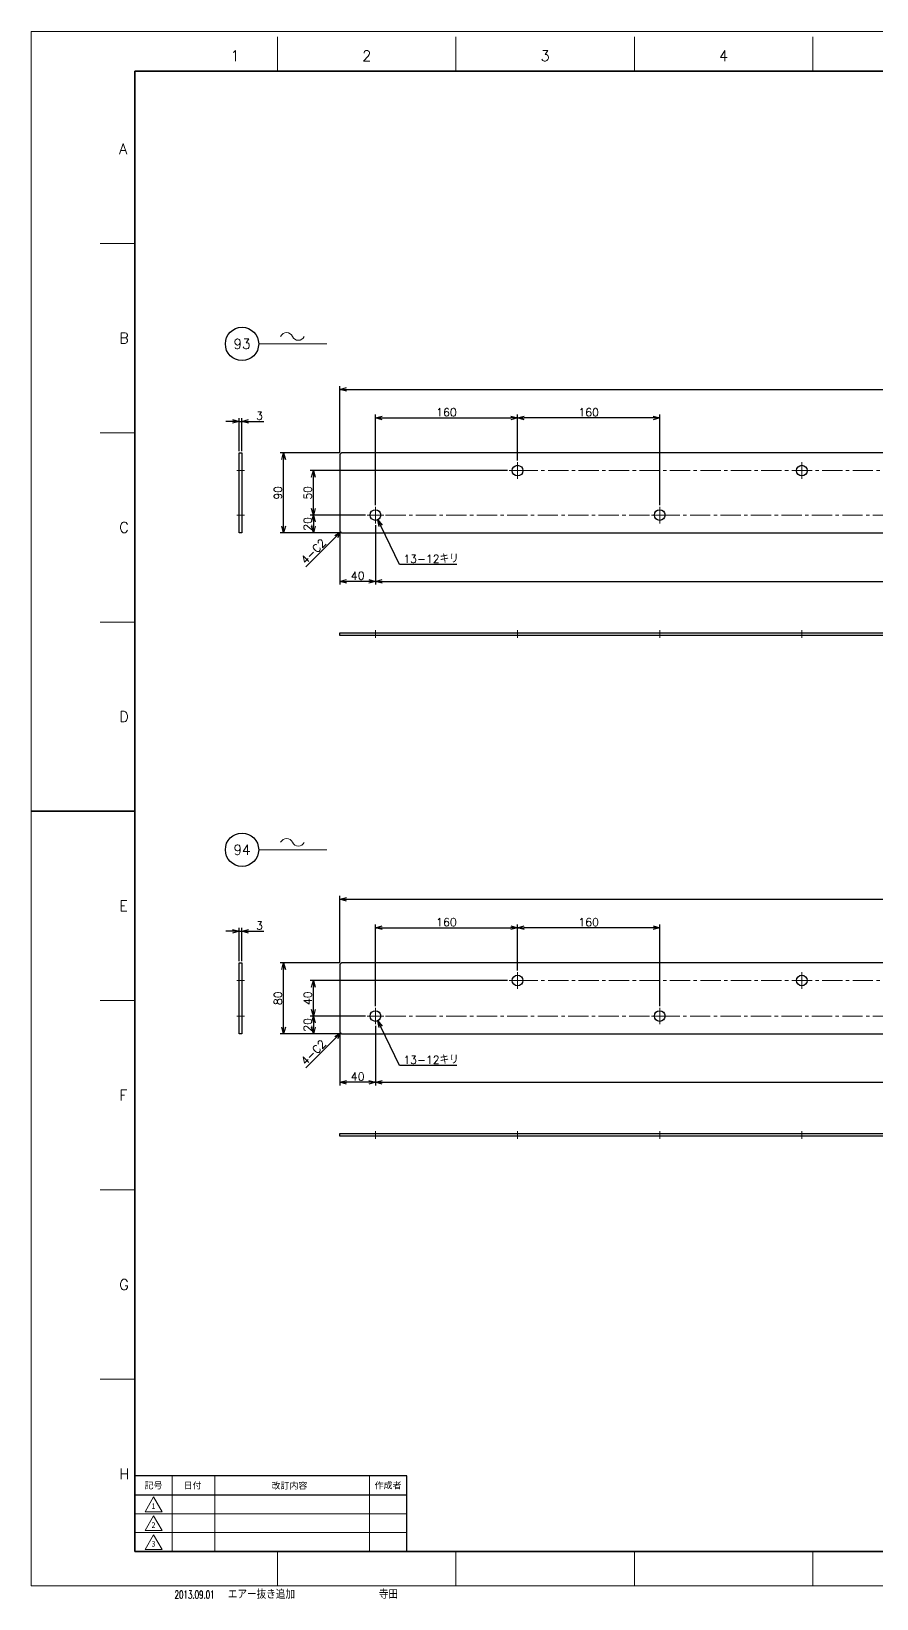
# Model space of a CAD drawing. Header units: millimetres. Extents: x 0 to 2485, y -14 to 1749.
# Drawn here: x 0 to 951, y -14 to 1749 of the extents above; entities that cross this region are included whole.
import ezdxf
from ezdxf import colors
from ezdxf.entities.mleader import LeaderData, LeaderLine
from ezdxf.enums import TextEntityAlignment as Align
from ezdxf.math import Vec2, Vec3

# ---------------------------------------------------------------- set-up
doc = ezdxf.new("R2010")
doc.units = ezdxf.units.MM
doc.header["$LTSCALE"] = 1.2
doc.header["$PDMODE"] = 99
doc.header["$PDSIZE"] = 1
doc.linetypes.add('CENTER2', pattern=[28.575, 19.05, -3.175, 3.175, -3.175])
for name, color, linetype, lineweight in [('05_CENTER', 4, 'CENTER2', 13), ('08_DIM', 3, 'Continuous', 13), ('90_FRAME', 5, 'Continuous', 35)]:
    doc.layers.add(name, color=color, linetype=linetype, lineweight=lineweight)
doc.layers.add('91_BLANK', color=5, linetype='Continuous', lineweight=0, plot=False)
doc.styles.add('KSS_TXT', font='txt.shx', dxfattribs={"bigfont": 'extfont2.shx'})
doc.styles.add('MS_G', font='MS Gothic.ttf')
doc.styles.get("Standard").update_dxf_attribs({"font": 'txt.shx', "bigfont": 'extfont2.shx'})
doc.styles.add('表題用', font='MS PGothic.ttf')
doc.dimstyles.new('KSS_DIM', dxfattribs={"dimscale": 3, "dimtxt": 3, "dimasz": 2.5, "dimexe": 1.25, "dimexo": 0.625, "dimtad": 1, "dimdsep": 46, "dimtxsty": 'KSS_TXT', "dimblk": 'OPEN30', "dimcen": 0, "dimazin": 2, "dimtfac": 0.75, "dimtmove": 0, "dimatfit": 3, "dimldrblk": 'OPEN30', "dimfxl": 1.25, "dimtolj": 1, "dimarcsym": 0})
doc.dimstyles.new('KSS_DIM$3', dxfattribs={"dimscale": 3, "dimtxt": 3, "dimasz": 2.5, "dimexe": 1.25, "dimexo": 0.625, "dimtad": 1, "dimtih": 1, "dimtoh": 1, "dimdsep": 46, "dimtxsty": 'KSS_TXT', "dimblk": 'OPEN30', "dimcen": 0, "dimazin": 2, "dimtfac": 0.75, "dimtofl": 0, "dimtmove": 0, "dimatfit": 3, "dimldrblk": 'OPEN30', "dimfxl": 1.25, "dimtolj": 1, "dimarcsym": 0})

# ---------------------------------------------------------------- blocks, each defined once
blk = doc.blocks.new('AM_BALLOON1')
at = {"transparency": 16777216}
blk.add_circle((0, 0), 5, dxfattribs=at)
blk.add_attdef('B_NUMBER', text='', height=3, dxfattribs=at).set_placement((0, 0), align=Align.MIDDLE_CENTER)
blk = doc.blocks.new('_OPEN')
at = {"color": 0, "linetype": 'ByBlock'}
for p, q in [((-1, 0.17), (0, 0)), ((0, 0), (-1, -0.17)), ((0, 0), (-1, 0))]:
    blk.add_line(p, q, dxfattribs=at)
blk = doc.blocks.new('p1ba05')
for centre, start, end in [((-2.95, 0.29), 24.2276, 155.5758), ((0, 1.62), 204.2276, 335.5758)]:
    blk.add_arc(centre, 1.62, start, end)
blk = doc.blocks.new('_Open30')
at = {"color": 0, "linetype": 'ByBlock', "lineweight": -2}
for p, q in [((-1, 0.27), (0, 0)), ((0, 0), (-1, -0.27)), ((0, 0), (-1, 0))]:
    blk.add_line(p, q, dxfattribs=at)
blk = doc.blocks.new('*D145')
at = {"layer": '08_DIM', "color": 0, "lineweight": -2, "transparency": 16777216}
for p, q in [((347.4, 1274.6), (280.2, 1274.6)), ((284, 1192.1), (284, 1267.1)), ((347.4, 1184.6), (280.2, 1184.6))]:
    blk.add_line(p, q, dxfattribs=at)
at = {"layer": 'Defpoints', "color": 0, "transparency": 16777216}
for p in [(284, 1274.6), (349.3, 1274.6), (349.3, 1184.6)]:
    blk.add_point(p, dxfattribs=at)
at = {"layer": '08_DIM', "color": 0, "lineweight": -2, "transparency": 16777216, "xscale": 7.5, "yscale": 7.5, "zscale": 7.5}
for p, rotation in [((284, 1274.6), 90), ((284, 1184.6), 270)]:
    blk.add_blockref('_Open30', p, dxfattribs=dict(at, rotation=rotation))
at = {"layer": '08_DIM', "color": 0, "transparency": 16777216, "insert": (277.6, 1229.6), "char_height": 9, "attachment_point": 5, "rotation": 90, "style": 'KSS_TXT'}
blk.add_mtext('\\A1;90', dxfattribs=at)
blk = doc.blocks.new('*D146')
at = {"layer": '08_DIM', "color": 0, "lineweight": -2, "transparency": 16777216}
for p, q in [((536.1, 1254.6), (313.7, 1254.6)), ((317.5, 1212.1), (317.5, 1247.1)), ((376.1, 1204.6), (313.7, 1204.6))]:
    blk.add_line(p, q, dxfattribs=at)
at = {"layer": 'Defpoints', "color": 0, "transparency": 16777216}
for p in [(317.5, 1254.6), (538, 1254.6), (378, 1204.6)]:
    blk.add_point(p, dxfattribs=at)
at = {"layer": '08_DIM', "color": 0, "lineweight": -2, "transparency": 16777216, "xscale": 7.5, "yscale": 7.5, "zscale": 7.5}
for p, rotation in [((317.5, 1254.6), 90), ((317.5, 1204.6), 270)]:
    blk.add_blockref('_Open30', p, dxfattribs=dict(at, rotation=rotation))
at = {"layer": '08_DIM', "color": 0, "transparency": 16777216, "insert": (311.1, 1229.6), "char_height": 9, "attachment_point": 5, "rotation": 90, "style": 'KSS_TXT'}
blk.add_mtext('\\A1;50', dxfattribs=at)
blk = doc.blocks.new('*D147')
at = {"layer": '08_DIM', "color": 0, "lineweight": -2, "transparency": 16777216}
for p, q in [((376.1, 1204.6), (313.7, 1204.6)), ((347.4, 1184.6), (313.7, 1184.6)), ((317.5, 1197.1), (317.5, 1192.1))]:
    blk.add_line(p, q, dxfattribs=at)
at = {"layer": 'Defpoints', "color": 0, "transparency": 16777216}
for p in [(378, 1204.6), (317.5, 1184.6), (349.3, 1184.6)]:
    blk.add_point(p, dxfattribs=at)
at = {"layer": '08_DIM', "color": 0, "lineweight": -2, "transparency": 16777216, "xscale": 7.5, "yscale": 7.5, "zscale": 7.5}
for p, rotation in [((317.5, 1204.6), 90), ((317.5, 1184.6), 270)]:
    blk.add_blockref('_Open30', p, dxfattribs=dict(at, rotation=rotation))
at = {"layer": '08_DIM', "color": 0, "transparency": 16777216, "insert": (311.1, 1194.6), "char_height": 9, "attachment_point": 5, "rotation": 90, "style": 'KSS_TXT'}
blk.add_mtext('\\A1;20', dxfattribs=at)
blk = doc.blocks.new('*D148')
at = {"layer": '08_DIM', "color": 0, "lineweight": -2, "transparency": 16777216}
for p, q in [((387.3, 1215.8), (387.3, 1317.6)), ((394.8, 1313.8), (539.8, 1313.8)), ((547.3, 1265.8), (547.3, 1317.6))]:
    blk.add_line(p, q, dxfattribs=at)
at = {"layer": 'Defpoints', "color": 0, "transparency": 16777216}
for p in [(547.3, 1313.8), (547.3, 1263.9), (387.3, 1213.9)]:
    blk.add_point(p, dxfattribs=at)
at = {"layer": '08_DIM', "color": 0, "lineweight": -2, "transparency": 16777216, "xscale": 7.5, "yscale": 7.5, "zscale": 7.5, "rotation": 180}
blk.add_blockref('_Open30', (387.3, 1313.8), dxfattribs=at)
at = {"layer": '08_DIM', "color": 0, "lineweight": -2, "transparency": 16777216, "xscale": 7.5, "yscale": 7.5, "zscale": 7.5}
blk.add_blockref('_Open30', (547.3, 1313.8), dxfattribs=at)
at = {"layer": '08_DIM', "color": 0, "transparency": 16777216, "insert": (467.3, 1320.2), "char_height": 9, "attachment_point": 5, "style": 'KSS_TXT'}
blk.add_mtext('\\A1;160', dxfattribs=at)
blk = doc.blocks.new('*D149')
at = {"layer": '08_DIM', "color": 0, "lineweight": -2, "transparency": 16777216}
for p, q in [((347.3, 1274.5), (347.3, 1349.7)), ((354.8, 1346), (2339.8, 1346)), ((2347.3, 1274.5), (2347.3, 1349.7))]:
    blk.add_line(p, q, dxfattribs=at)
at = {"layer": 'Defpoints', "color": 0, "transparency": 16777216}
for p in [(2347.3, 1346), (347.3, 1272.6), (2347.3, 1272.6)]:
    blk.add_point(p, dxfattribs=at)
at = {"layer": '08_DIM', "color": 0, "lineweight": -2, "transparency": 16777216, "xscale": 7.5, "yscale": 7.5, "zscale": 7.5, "rotation": 180}
blk.add_blockref('_Open30', (347.3, 1346), dxfattribs=at)
at = {"layer": '08_DIM', "color": 0, "lineweight": -2, "transparency": 16777216, "xscale": 7.5, "yscale": 7.5, "zscale": 7.5}
blk.add_blockref('_Open30', (2347.3, 1346), dxfattribs=at)
at = {"layer": '08_DIM', "color": 0, "transparency": 16777216, "insert": (1347.3, 1352.4), "char_height": 9, "attachment_point": 5, "style": 'KSS_TXT'}
blk.add_mtext('\\A1;2000', dxfattribs=at)
blk = doc.blocks.new('*D150')
at = {"layer": '08_DIM', "color": 0, "lineweight": -2, "transparency": 16777216}
for p, q in [((387.3, 1193.4), (387.3, 1126.3)), ((2307.3, 1195.7), (2307.3, 1126.3)), ((394.8, 1130), (2299.8, 1130))]:
    blk.add_line(p, q, dxfattribs=at)
at = {"layer": 'Defpoints', "color": 0, "transparency": 16777216}
for p in [(387.3, 1195.2), (2307.3, 1197.6), (2307.3, 1130)]:
    blk.add_point(p, dxfattribs=at)
at = {"layer": '08_DIM', "color": 0, "lineweight": -2, "transparency": 16777216, "xscale": 7.5, "yscale": 7.5, "zscale": 7.5, "rotation": 180}
blk.add_blockref('_Open30', (387.3, 1130), dxfattribs=at)
at = {"layer": '08_DIM', "color": 0, "lineweight": -2, "transparency": 16777216, "xscale": 7.5, "yscale": 7.5, "zscale": 7.5}
blk.add_blockref('_Open30', (2307.3, 1130), dxfattribs=at)
at = {"layer": '08_DIM', "color": 0, "transparency": 16777216, "insert": (1347.3, 1136.4), "char_height": 9, "attachment_point": 5, "style": 'KSS_TXT'}
blk.add_mtext('\\A1;12x160=1920', dxfattribs=at)
blk = doc.blocks.new('*D151')
at = {"layer": '08_DIM', "color": 0, "lineweight": -2, "transparency": 16777216}
for p, q in [((347.3, 1184.7), (347.3, 1126.3)), ((387.3, 1193.4), (387.3, 1126.3)), ((379.8, 1130), (354.8, 1130))]:
    blk.add_line(p, q, dxfattribs=at)
at = {"layer": 'Defpoints', "color": 0, "transparency": 16777216}
for p in [(347.3, 1186.6), (387.3, 1195.2), (347.3, 1130)]:
    blk.add_point(p, dxfattribs=at)
at = {"layer": '08_DIM', "color": 0, "lineweight": -2, "transparency": 16777216, "xscale": 7.5, "yscale": 7.5, "zscale": 7.5, "rotation": 180}
blk.add_blockref('_Open30', (347.3, 1130), dxfattribs=at)
at = {"layer": '08_DIM', "color": 0, "lineweight": -2, "transparency": 16777216, "xscale": 7.5, "yscale": 7.5, "zscale": 7.5}
blk.add_blockref('_Open30', (387.3, 1130), dxfattribs=at)
at = {"layer": '08_DIM', "color": 0, "transparency": 16777216, "insert": (367.3, 1136.4), "char_height": 9, "attachment_point": 5, "style": 'KSS_TXT'}
blk.add_mtext('\\A1;40', dxfattribs=at)
blk = doc.blocks.new('*D152')
at = {"layer": '08_DIM', "color": 0, "lineweight": -2, "transparency": 16777216}
for p, q in [((536.1, 681), (313.7, 681)), ((317.5, 648.5), (317.5, 673.5)), ((376.1, 641), (313.7, 641))]:
    blk.add_line(p, q, dxfattribs=at)
at = {"layer": 'Defpoints', "color": 0, "transparency": 16777216}
for p in [(317.5, 681), (538, 681), (378, 641)]:
    blk.add_point(p, dxfattribs=at)
at = {"layer": '08_DIM', "color": 0, "lineweight": -2, "transparency": 16777216, "xscale": 7.5, "yscale": 7.5, "zscale": 7.5}
for p, rotation in [((317.5, 681), 90), ((317.5, 641), 270)]:
    blk.add_blockref('_Open30', p, dxfattribs=dict(at, rotation=rotation))
at = {"layer": '08_DIM', "color": 0, "transparency": 16777216, "insert": (311.1, 661), "char_height": 9, "attachment_point": 5, "rotation": 90, "style": 'KSS_TXT'}
blk.add_mtext('\\A1;40', dxfattribs=at)
blk = doc.blocks.new('*D153')
at = {"layer": '08_DIM', "color": 0, "lineweight": -2, "transparency": 16777216}
for p, q in [((376.1, 641), (313.7, 641)), ((347.4, 621), (313.7, 621)), ((317.5, 633.5), (317.5, 628.5))]:
    blk.add_line(p, q, dxfattribs=at)
at = {"layer": 'Defpoints', "color": 0, "transparency": 16777216}
for p in [(378, 641), (317.5, 621), (349.3, 621)]:
    blk.add_point(p, dxfattribs=at)
at = {"layer": '08_DIM', "color": 0, "lineweight": -2, "transparency": 16777216, "xscale": 7.5, "yscale": 7.5, "zscale": 7.5}
for p, rotation in [((317.5, 641), 90), ((317.5, 621), 270)]:
    blk.add_blockref('_Open30', p, dxfattribs=dict(at, rotation=rotation))
at = {"layer": '08_DIM', "color": 0, "transparency": 16777216, "insert": (311.1, 631), "char_height": 9, "attachment_point": 5, "rotation": 90, "style": 'KSS_TXT'}
blk.add_mtext('\\A1;20', dxfattribs=at)
blk = doc.blocks.new('*D154')
at = {"layer": '08_DIM', "color": 0, "lineweight": -2, "transparency": 16777216}
for p, q in [((547.3, 1265.8), (547.3, 1317.6)), ((699.8, 1313.8), (554.8, 1313.8)), ((707.3, 1215.8), (707.3, 1317.6))]:
    blk.add_line(p, q, dxfattribs=at)
at = {"layer": 'Defpoints', "color": 0, "transparency": 16777216}
for p in [(547.3, 1313.8), (547.3, 1263.9), (707.3, 1213.9)]:
    blk.add_point(p, dxfattribs=at)
at = {"layer": '08_DIM', "color": 0, "lineweight": -2, "transparency": 16777216, "xscale": 7.5, "yscale": 7.5, "zscale": 7.5, "rotation": 180}
blk.add_blockref('_Open30', (547.3, 1313.8), dxfattribs=at)
at = {"layer": '08_DIM', "color": 0, "lineweight": -2, "transparency": 16777216, "xscale": 7.5, "yscale": 7.5, "zscale": 7.5}
blk.add_blockref('_Open30', (707.3, 1313.8), dxfattribs=at)
at = {"layer": '08_DIM', "color": 0, "transparency": 16777216, "insert": (627.3, 1320.2), "char_height": 9, "attachment_point": 5, "style": 'KSS_TXT'}
blk.add_mtext('\\A1;160', dxfattribs=at)
blk = doc.blocks.new('*D155')
at = {"layer": '08_DIM', "color": 0, "lineweight": -2, "transparency": 16777216}
for p, q in [((414.4, 1148.9), (393.2, 1192.4)), ((479, 1148.9), (414.4, 1148.9))]:
    blk.add_line(p, q, dxfattribs=at)
at = {"layer": 'Defpoints', "color": 0, "transparency": 16777216}
for p in [(384.7, 1210), (389.9, 1199.2)]:
    blk.add_point(p, dxfattribs=at)
at = {"layer": '08_DIM', "color": 0, "lineweight": -2, "transparency": 16777216, "xscale": 7.5, "yscale": 7.5, "zscale": 7.5, "rotation": 115.9740662618357}
blk.add_blockref('_Open30', (389.9, 1199.2), dxfattribs=at)
at = {"layer": '08_DIM', "color": 0, "transparency": 16777216, "insert": (449.9, 1155.3), "char_height": 9, "attachment_point": 5, "style": 'KSS_TXT'}
blk.add_mtext('\\A1;13-12キリ', dxfattribs=at)
blk = doc.blocks.new('*D157')
at = {"layer": '08_DIM', "color": 0, "lineweight": -2, "transparency": 16777216}
for p, q in [((226.5, 1309.9), (219, 1309.9)), ((234, 1276.5), (234, 1313.6)), ((234, 1309.9), (237, 1309.9)), ((237, 1276.5), (237, 1313.6)), ((244.5, 1309.9), (261.8, 1309.9))]:
    blk.add_line(p, q, dxfattribs=at)
at = {"layer": 'Defpoints', "color": 0, "transparency": 16777216}
for p in [(237, 1309.9), (234, 1274.6), (237, 1274.6)]:
    blk.add_point(p, dxfattribs=at)
at = {"layer": '08_DIM', "color": 0, "lineweight": -2, "transparency": 16777216, "xscale": 7.5, "yscale": 7.5, "zscale": 7.5}
blk.add_blockref('_Open30', (234, 1309.9), dxfattribs=at)
at = {"layer": '08_DIM', "color": 0, "lineweight": -2, "transparency": 16777216, "xscale": 7.5, "yscale": 7.5, "zscale": 7.5, "rotation": 180}
blk.add_blockref('_Open30', (237, 1309.9), dxfattribs=at)
at = {"layer": '08_DIM', "color": 0, "transparency": 16777216, "insert": (256.9, 1316.3), "char_height": 9, "attachment_point": 5, "style": 'KSS_TXT'}
blk.add_mtext('\\A1;3', dxfattribs=at)
blk = doc.blocks.new('*D158')
at = {"layer": '08_DIM', "color": 0, "lineweight": -2, "transparency": 16777216}
blk.add_line((343, 1180.3), (309, 1146.3), dxfattribs=at)
at = {"layer": 'Defpoints', "color": 0, "transparency": 16777216}
for p in [(348.3, 1185.6), (295.6, 1132.9), (295.6, 1132.9)]:
    blk.add_point(p, dxfattribs=at)
at = {"layer": '08_DIM', "color": 0, "lineweight": -2, "transparency": 16777216, "xscale": 7.5, "yscale": 7.5, "zscale": 7.5, "rotation": 45}
blk.add_blockref('_Open30', (348.3, 1185.6), dxfattribs=at)
at = {"layer": '08_DIM', "color": 0, "transparency": 16777216, "insert": (317.5, 1163.8), "char_height": 9, "attachment_point": 5, "rotation": 45, "style": 'KSS_TXT'}
blk.add_mtext('\\A1;4-C2', dxfattribs=at)
blk = doc.blocks.new('*D163')
at = {"layer": '08_DIM', "color": 0, "lineweight": -2, "transparency": 16777216}
for p, q in [((347.4, 701), (280.2, 701)), ((284, 628.5), (284, 693.5)), ((347.4, 621), (280.2, 621))]:
    blk.add_line(p, q, dxfattribs=at)
at = {"layer": 'Defpoints', "color": 0, "transparency": 16777216}
for p in [(284, 701), (349.3, 701), (349.3, 621)]:
    blk.add_point(p, dxfattribs=at)
at = {"layer": '08_DIM', "color": 0, "lineweight": -2, "transparency": 16777216, "xscale": 7.5, "yscale": 7.5, "zscale": 7.5}
for p, rotation in [((284, 701), 90), ((284, 621), 270)]:
    blk.add_blockref('_Open30', p, dxfattribs=dict(at, rotation=rotation))
at = {"layer": '08_DIM', "color": 0, "transparency": 16777216, "insert": (277.6, 661), "char_height": 9, "attachment_point": 5, "rotation": 90, "style": 'KSS_TXT'}
blk.add_mtext('\\A1;80', dxfattribs=at)
blk = doc.blocks.new('*D164')
at = {"layer": '08_DIM', "color": 0, "lineweight": -2, "transparency": 16777216}
for p, q in [((387.3, 652.2), (387.3, 744)), ((547.3, 692.2), (547.3, 744)), ((394.8, 740.3), (539.8, 740.3))]:
    blk.add_line(p, q, dxfattribs=at)
at = {"layer": 'Defpoints', "color": 0, "transparency": 16777216}
for p in [(547.3, 740.3), (547.3, 690.4), (387.3, 650.4)]:
    blk.add_point(p, dxfattribs=at)
at = {"layer": '08_DIM', "color": 0, "lineweight": -2, "transparency": 16777216, "xscale": 7.5, "yscale": 7.5, "zscale": 7.5, "rotation": 180}
blk.add_blockref('_Open30', (387.3, 740.3), dxfattribs=at)
at = {"layer": '08_DIM', "color": 0, "lineweight": -2, "transparency": 16777216, "xscale": 7.5, "yscale": 7.5, "zscale": 7.5}
blk.add_blockref('_Open30', (547.3, 740.3), dxfattribs=at)
at = {"layer": '08_DIM', "color": 0, "transparency": 16777216, "insert": (467.3, 746.6), "char_height": 9, "attachment_point": 5, "style": 'KSS_TXT'}
blk.add_mtext('\\A1;160', dxfattribs=at)
blk = doc.blocks.new('*D165')
at = {"layer": '08_DIM', "color": 0, "lineweight": -2, "transparency": 16777216}
for p, q in [((347.3, 700.9), (347.3, 776.2)), ((2347.3, 710.9), (2347.3, 776.2)), ((354.8, 772.4), (2339.8, 772.4))]:
    blk.add_line(p, q, dxfattribs=at)
at = {"layer": 'Defpoints', "color": 0, "transparency": 16777216}
for p in [(2347.3, 772.4), (2347.3, 709), (347.3, 699)]:
    blk.add_point(p, dxfattribs=at)
at = {"layer": '08_DIM', "color": 0, "lineweight": -2, "transparency": 16777216, "xscale": 7.5, "yscale": 7.5, "zscale": 7.5, "rotation": 180}
blk.add_blockref('_Open30', (347.3, 772.4), dxfattribs=at)
at = {"layer": '08_DIM', "color": 0, "lineweight": -2, "transparency": 16777216, "xscale": 7.5, "yscale": 7.5, "zscale": 7.5}
blk.add_blockref('_Open30', (2347.3, 772.4), dxfattribs=at)
at = {"layer": '08_DIM', "color": 0, "transparency": 16777216, "insert": (1347.3, 778.8), "char_height": 9, "attachment_point": 5, "style": 'KSS_TXT'}
blk.add_mtext('\\A1;2000', dxfattribs=at)
blk = doc.blocks.new('*D166')
at = {"layer": '08_DIM', "color": 0, "lineweight": -2, "transparency": 16777216}
for p, q in [((387.3, 629.8), (387.3, 562.7)), ((2307.3, 632.1), (2307.3, 562.7)), ((394.8, 566.5), (2299.8, 566.5))]:
    blk.add_line(p, q, dxfattribs=at)
at = {"layer": 'Defpoints', "color": 0, "transparency": 16777216}
for p in [(387.3, 631.7), (2307.3, 634), (2307.3, 566.5)]:
    blk.add_point(p, dxfattribs=at)
at = {"layer": '08_DIM', "color": 0, "lineweight": -2, "transparency": 16777216, "xscale": 7.5, "yscale": 7.5, "zscale": 7.5, "rotation": 180}
blk.add_blockref('_Open30', (387.3, 566.5), dxfattribs=at)
at = {"layer": '08_DIM', "color": 0, "lineweight": -2, "transparency": 16777216, "xscale": 7.5, "yscale": 7.5, "zscale": 7.5}
blk.add_blockref('_Open30', (2307.3, 566.5), dxfattribs=at)
at = {"layer": '08_DIM', "color": 0, "transparency": 16777216, "insert": (1347.3, 572.9), "char_height": 9, "attachment_point": 5, "style": 'KSS_TXT'}
blk.add_mtext('\\A1;12x160=1920', dxfattribs=at)
blk = doc.blocks.new('*D167')
at = {"layer": '08_DIM', "color": 0, "lineweight": -2, "transparency": 16777216}
for p, q in [((347.3, 621.1), (347.3, 562.7)), ((387.3, 629.8), (387.3, 562.7)), ((379.8, 566.5), (354.8, 566.5))]:
    blk.add_line(p, q, dxfattribs=at)
at = {"layer": 'Defpoints', "color": 0, "transparency": 16777216}
for p in [(347.3, 623), (387.3, 631.7), (347.3, 566.5)]:
    blk.add_point(p, dxfattribs=at)
at = {"layer": '08_DIM', "color": 0, "lineweight": -2, "transparency": 16777216, "xscale": 7.5, "yscale": 7.5, "zscale": 7.5, "rotation": 180}
blk.add_blockref('_Open30', (347.3, 566.5), dxfattribs=at)
at = {"layer": '08_DIM', "color": 0, "lineweight": -2, "transparency": 16777216, "xscale": 7.5, "yscale": 7.5, "zscale": 7.5}
blk.add_blockref('_Open30', (387.3, 566.5), dxfattribs=at)
at = {"layer": '08_DIM', "color": 0, "transparency": 16777216, "insert": (367.3, 572.9), "char_height": 9, "attachment_point": 5, "style": 'KSS_TXT'}
blk.add_mtext('\\A1;40', dxfattribs=at)
blk = doc.blocks.new('*D168')
at = {"layer": '08_DIM', "color": 0, "lineweight": -2, "transparency": 16777216}
for p, q in [((547.3, 692.2), (547.3, 744)), ((707.3, 652.2), (707.3, 744)), ((699.8, 740.3), (554.8, 740.3))]:
    blk.add_line(p, q, dxfattribs=at)
at = {"layer": 'Defpoints', "color": 0, "transparency": 16777216}
for p in [(547.3, 740.3), (547.3, 690.4), (707.3, 650.4)]:
    blk.add_point(p, dxfattribs=at)
at = {"layer": '08_DIM', "color": 0, "lineweight": -2, "transparency": 16777216, "xscale": 7.5, "yscale": 7.5, "zscale": 7.5, "rotation": 180}
blk.add_blockref('_Open30', (547.3, 740.3), dxfattribs=at)
at = {"layer": '08_DIM', "color": 0, "lineweight": -2, "transparency": 16777216, "xscale": 7.5, "yscale": 7.5, "zscale": 7.5}
blk.add_blockref('_Open30', (707.3, 740.3), dxfattribs=at)
at = {"layer": '08_DIM', "color": 0, "transparency": 16777216, "insert": (627.3, 746.6), "char_height": 9, "attachment_point": 5, "style": 'KSS_TXT'}
blk.add_mtext('\\A1;160', dxfattribs=at)
blk = doc.blocks.new('*D159')
at = {"layer": '08_DIM', "color": 0, "lineweight": -2, "transparency": 16777216}
for p, q in [((414.4, 585.3), (393.2, 628.9)), ((479, 585.3), (414.4, 585.3))]:
    blk.add_line(p, q, dxfattribs=at)
at = {"layer": 'Defpoints', "color": 0, "transparency": 16777216}
for p in [(384.7, 646.4), (389.9, 635.6)]:
    blk.add_point(p, dxfattribs=at)
at = {"layer": '08_DIM', "color": 0, "lineweight": -2, "transparency": 16777216, "xscale": 7.5, "yscale": 7.5, "zscale": 7.5, "rotation": 115.9740662618362}
blk.add_blockref('_Open30', (389.9, 635.6), dxfattribs=at)
at = {"layer": '08_DIM', "color": 0, "transparency": 16777216, "insert": (449.9, 591.7), "char_height": 9, "attachment_point": 5, "style": 'KSS_TXT'}
blk.add_mtext('\\A1;13-12キリ', dxfattribs=at)
blk = doc.blocks.new('*D161')
at = {"layer": '08_DIM', "color": 0, "lineweight": -2, "transparency": 16777216}
for p, q in [((226.5, 736.3), (219, 736.3)), ((234, 702.9), (234, 740.1)), ((234, 736.3), (237, 736.3)), ((237, 702.9), (237, 740.1)), ((244.5, 736.3), (261.8, 736.3))]:
    blk.add_line(p, q, dxfattribs=at)
at = {"layer": 'Defpoints', "color": 0, "transparency": 16777216}
for p in [(237, 736.3), (234, 701), (237, 701)]:
    blk.add_point(p, dxfattribs=at)
at = {"layer": '08_DIM', "color": 0, "lineweight": -2, "transparency": 16777216, "xscale": 7.5, "yscale": 7.5, "zscale": 7.5}
blk.add_blockref('_Open30', (234, 736.3), dxfattribs=at)
at = {"layer": '08_DIM', "color": 0, "lineweight": -2, "transparency": 16777216, "xscale": 7.5, "yscale": 7.5, "zscale": 7.5, "rotation": 180}
blk.add_blockref('_Open30', (237, 736.3), dxfattribs=at)
at = {"layer": '08_DIM', "color": 0, "transparency": 16777216, "insert": (256.9, 742.7), "char_height": 9, "attachment_point": 5, "style": 'KSS_TXT'}
blk.add_mtext('\\A1;3', dxfattribs=at)
blk = doc.blocks.new('*D162')
at = {"layer": '08_DIM', "color": 0, "lineweight": -2, "transparency": 16777216}
blk.add_line((343, 616.7), (309, 582.7), dxfattribs=at)
at = {"layer": 'Defpoints', "color": 0, "transparency": 16777216}
for p in [(348.3, 622), (295.6, 569.4), (295.6, 569.4)]:
    blk.add_point(p, dxfattribs=at)
at = {"layer": '08_DIM', "color": 0, "lineweight": -2, "transparency": 16777216, "xscale": 7.5, "yscale": 7.5, "zscale": 7.5, "rotation": 45}
blk.add_blockref('_Open30', (348.3, 622), dxfattribs=at)
at = {"layer": '08_DIM', "color": 0, "transparency": 16777216, "insert": (317.5, 600.2), "char_height": 9, "attachment_point": 5, "rotation": 45, "style": 'KSS_TXT'}
blk.add_mtext('\\A1;4-C2', dxfattribs=at)

msp = doc.modelspace()

# ---------------------------------------------------------------- linework, layer by layer
at = {"color": 0}
for points in [[(234.028, 1274.577), (237.028, 1274.577), (237.028, 1184.577), (234.028, 1184.577)], [(349.293, 1184.577), (2345.293, 1184.577), (2347.293, 1186.577), (2347.293, 1272.577), (2345.293, 1274.577), (349.293, 1274.577), (347.293, 1272.577), (347.293, 1186.577)], [(2347.293, 1072.283), (2347.293, 1069.283), (347.293, 1069.283), (347.293, 1072.283)], [(234.028, 701.021), (237.028, 701.021), (237.028, 621.021), (234.028, 621.021)], [(349.293, 621.021), (2345.293, 621.021), (2347.293, 623.021), (2347.293, 699.021), (2345.293, 701.021), (349.293, 701.021), (347.293, 699.021), (347.293, 623.021)], [(2347.293, 508.727), (2347.293, 505.727), (347.293, 505.727), (347.293, 508.727)]]:
    msp.add_lwpolyline(points, close=True, dxfattribs=at)
for centre in [(547.293, 1254.577), (867.293, 1254.577), (387.293, 1204.577), (707.293, 1204.577), (547.293, 681.021), (867.293, 681.021), (387.293, 641.021), (707.293, 641.021)]:
    msp.add_circle(centre, 6, dxfattribs=at)
at = {"layer": '05_CENTER'}
for p, q in [((231.202, 1254.577), (239.791, 1254.577)), ((556.634, 1254.577), (537.952, 1254.577)), ((547.293, 1245.236), (547.293, 1263.918)), ((547.293, 1254.577), (2147.293, 1254.577)), ((876.634, 1254.577), (857.952, 1254.577)), ((867.293, 1245.236), (867.293, 1263.918)), ((231.202, 1204.577), (239.791, 1204.577)), ((396.634, 1204.577), (377.952, 1204.577)), ((387.293, 1195.236), (387.293, 1213.918)), ((2307.293, 1204.577), (387.293, 1204.577)), ((716.634, 1204.577), (697.952, 1204.577)), ((707.293, 1195.236), (707.293, 1213.918)), ((387.293, 1075.108), (387.293, 1066.519)), ((547.293, 1075.108), (547.293, 1066.519)), ((707.293, 1075.108), (707.293, 1066.519)), ((867.293, 1075.108), (867.293, 1066.519)), ((547.293, 671.68), (547.293, 690.362)), ((867.293, 671.68), (867.293, 690.362)), ((231.202, 681.021), (239.791, 681.021)), ((556.634, 681.021), (537.952, 681.021)), ((547.293, 681.021), (2147.293, 681.021)), ((876.634, 681.021), (857.952, 681.021)), ((231.202, 641.021), (239.791, 641.021)), ((396.634, 641.021), (377.952, 641.021)), ((387.293, 631.68), (387.293, 650.362)), ((2307.293, 641.021), (387.293, 641.021)), ((716.634, 641.021), (697.952, 641.021)), ((707.293, 631.68), (707.293, 650.362)), ((387.293, 511.552), (387.293, 502.964)), ((547.293, 511.552), (547.293, 502.964)), ((707.293, 511.552), (707.293, 502.964)), ((867.293, 511.552), (867.293, 502.964))]:
    msp.add_line(p, q, dxfattribs=at)
at = {"layer": '08_DIM'}
for p, q in [((255.911, 1397.116), (332.61, 1397.116)), ((255.911, 828.03), (332.61, 828.03))]:
    msp.add_line(p, q, dxfattribs=at)
at = {"layer": '90_FRAME', "color": 4, "lineweight": 13}
for p, q in [((277.126, 1703.874), (277.126, 1742.759)), ((477.926, 1703.874), (477.926, 1742.759)), ((678.727, 1703.874), (678.727, 1742.759)), ((879.527, 1703.874), (879.527, 1742.759)), ((116.538, 1510.268), (77.652, 1510.268)), ((116.538, 1297.276), (77.652, 1297.276)), ((116.538, 1084.284), (77.652, 1084.284)), ((116.538, 658.301), (77.652, 658.301)), ((116.538, 445.309), (77.652, 445.309)), ((116.538, 232.318), (77.652, 232.318)), ((277.126, 0), (277.126, 38.712)), ((477.926, 0), (477.926, 38.712)), ((678.727, 0), (678.727, 38.712)), ((879.527, 0), (879.527, 38.712))]:
    msp.add_line(p, q, dxfattribs=at)
at = {"layer": '90_FRAME'}
msp.add_line((0, 871.293), (116.538, 871.293), dxfattribs=at)
at = {"layer": '90_FRAME', "color": 0, "lineweight": 13}
for p, q in [((158.538, 38.712), (158.538, 123.569)), ((206.538, 38.712), (206.538, 123.569)), ((380.538, 38.712), (380.538, 123.569)), ((116.538, 81.141), (422.538, 81.141)), ((116.538, 59.926), (422.538, 59.926))]:
    msp.add_line(p, q, dxfattribs=at)
at = {"layer": '90_FRAME', "color": 0, "lineweight": 25}
msp.add_line((116.538, 102.355), (422.538, 102.355), dxfattribs=at)
at = {"layer": '90_FRAME'}
msp.add_lwpolyline([(116.538, 38.712), (2445.717, 38.712), (2445.717, 1703.874), (116.538, 1703.874)], close=True, dxfattribs=at)
at = {"layer": '90_FRAME', "color": 0, "lineweight": 25}
msp.add_lwpolyline([(116.538, 38.712), (422.538, 38.712), (422.538, 123.569), (116.538, 123.569)], close=True, dxfattribs=at)
at = {"layer": '90_FRAME', "color": 0, "lineweight": 13}
for points in [[(127.991, 83.394), (137.538, 99.929), (147.084, 83.394), (127.991, 83.394)], [(127.991, 62.179), (137.538, 78.714), (147.084, 62.179), (127.991, 62.179)], [(127.991, 40.965), (137.538, 57.5), (147.084, 40.965), (127.991, 40.965)]]:
    msp.add_lwpolyline(points, dxfattribs=at)
at = {"layer": '91_BLANK'}
msp.add_lwpolyline([(0, 0), (2484.603, 0), (2484.603, 1748.759), (0, 1748.759)], close=True, dxfattribs=at)

# ---------------------------------------------------------------- block references
at = {"layer": '08_DIM', "xscale": 4.5, "yscale": 4.5, "zscale": 4.5}
for p in [(300.548, 1401.219), (300.548, 832.133)]:
    msp.add_blockref('p1ba05', p, dxfattribs=at)

# ---------------------------------------------------------------- texts
at = {"layer": '90_FRAME', "color": 0, "lineweight": 13, "style": 'KSS_TXT'}
for s, p in [('1', (229.13, 1711.619)), ('2', (377.526, 1711.619)), ('3', (578.326, 1711.619)), ('4', (779.127, 1711.619))]:
    msp.add_text(s, height=12, dxfattribs=at).set_placement(p, align=Align.BOTTOM_CENTER)
for s, p in [('A', (98.872, 1616.764)), ('B', (98.872, 1403.772)), ('C', (98.872, 1190.78)), ('D', (98.872, 977.789)), ('E', (98.872, 764.797)), ('F', (98.872, 551.805)), ('G', (98.872, 338.814)), ('H', (98.872, 125.822))]:
    msp.add_text(s, height=12, dxfattribs=at).set_placement(p, align=Align.MIDDLE_LEFT)
at = {"layer": '90_FRAME', "color": 0, "style": '表題用'}
for s, p in [('記号', (137.538, 112.962)), ('日付', (181.507, 112.962)), ('作成者', (401.538, 112.962))]:
    msp.add_text(s, height=7.2, dxfattribs=at).set_placement(p, align=Align.MIDDLE_CENTER)
msp.add_text('改訂内容', height=7.2, dxfattribs=at).set_placement((290.538, 112.962), align=Align.MIDDLE)
at = {"layer": '90_FRAME', "color": 0, "lineweight": 13, "style": 'MS_G'}
for s, p in [('1', (137.538, 89.626)), ('2', (137.538, 68.412)), ('3', (137.538, 47.198))]:
    msp.add_text(s, height=6.364, dxfattribs=at).set_placement(p, align=Align.MIDDLE)
at = {"layer": '90_FRAME', "color": 3, "lineweight": 13, "width": 0.65}
msp.add_text('2013.09.01', height=9, dxfattribs=at).set_placement((161.226, -14.399))
at = {"layer": '90_FRAME', "color": 3, "lineweight": 13}
for s, p in [('エアー抜き追加', (221.201, -14.399)), ('寺田', (391.111, -14.399))]:
    msp.add_text(s, height=9, dxfattribs=at).set_placement(p)

# ---------------------------------------------------------------- dimensions: what is measured, and where the dimension line sits
at = {"layer": '08_DIM'}
for base, p1, p2, picture, middle in [((2347.293, 1345.992), (347.293, 1272.577), (2347.293, 1272.577), '*D149', (1347.293, 1352.367)), ((547.293, 1313.814), (387.293, 1213.918), (547.293, 1263.918), '*D148', (467.293, 1320.189)), ((547.293, 1313.814), (707.293, 1213.918), (547.293, 1263.918), '*D154', (627.293, 1320.189)), ((347.293, 1130.045), (387.293, 1195.236), (347.293, 1186.577), '*D151', (367.293, 1136.42)), ((2347.293, 772.437), (347.293, 699.021), (2347.293, 709.021), '*D165', (1347.293, 778.812)), ((547.293, 740.258), (387.293, 650.362), (547.293, 690.362), '*D164', (467.293, 746.633)), ((547.293, 740.258), (707.293, 650.362), (547.293, 690.362), '*D168', (627.293, 746.633)), ((347.293, 566.489), (387.293, 631.68), (347.293, 623.021), '*D167', (367.293, 572.864))]:
    dim = msp.add_linear_dim(base=base, p1=p1, p2=p2, dimstyle='KSS_DIM', dxfattribs=at)
    dim.commit()
    dim.dimension.update_dxf_attribs({"geometry": picture, "text_midpoint": middle})
for base, p1, p2, picture, middle in [((237.028, 1309.891), (234.028, 1274.577), (237.028, 1274.577), '*D157', (256.903, 1316.266)), ((237.028, 736.335), (234.028, 701.021), (237.028, 701.021), '*D161', (256.903, 742.71))]:
    dim = msp.add_linear_dim(base=base, p1=p1, p2=p2, dimstyle='KSS_DIM', override={"dimarcsym": 1}, dxfattribs=at)
    dim.commit()
    dim.dimension.update_dxf_attribs({"geometry": picture, "text_midpoint": middle})
for base, p1, p2, picture, middle in [((283.975, 1274.577), (349.293, 1184.577), (349.293, 1274.577), '*D145', (277.6, 1229.577)), ((283.975, 701.021), (349.293, 621.021), (349.293, 701.021), '*D163', (277.6, 661.021))]:
    dim = msp.add_linear_dim(base=base, p1=p1, p2=p2, angle=90, dimstyle='KSS_DIM', dxfattribs=at)
    dim.commit()
    dim.dimension.update_dxf_attribs({"geometry": picture, "text_midpoint": middle})
for base, p1, p2, picture, middle in [((317.469, 1254.577), (377.952, 1204.577), (537.952, 1254.577), '*D146', (311.094, 1229.577)), ((317.469, 1184.577), (377.952, 1204.577), (349.293, 1184.577), '*D147', (311.094, 1194.577)), ((317.469, 681.021), (377.952, 641.021), (537.952, 681.021), '*D152', (311.094, 661.021)), ((317.469, 621.021), (377.952, 641.021), (349.293, 621.021), '*D153', (311.094, 631.021))]:
    dim = msp.add_linear_dim(base=base, p1=p1, p2=p2, angle=90, dimstyle='KSS_DIM', override={"dimscale": 3}, dxfattribs=at)
    dim.commit()
    dim.dimension.update_dxf_attribs({"geometry": picture, "text_midpoint": middle})
for p1, p2, picture, middle in [((384.666, 1209.971), (389.921, 1199.183), '*D155', (449.895, 1148.895)), ((384.666, 646.415), (389.921, 635.627), '*D159', (449.895, 585.34))]:
    dim = msp.add_diameter_dim_2p(p1=p1, p2=p2, text='13-<>キリ', dimstyle='KSS_DIM$3', override={"dimpost": '<>', "dimtix": 1, "dimarcsym": 1}, dxfattribs=at)
    dim.commit()
    dim.dimension.update_dxf_attribs({"geometry": picture, "text_midpoint": middle, "dimtype": 163})
for p1, p2, picture, middle in [((348.293, 1185.577), (295.632, 1132.915), '*D158', (317.455, 1163.754)), ((348.293, 622.021), (295.632, 569.36), '*D162', (317.455, 600.198))]:
    dim = msp.add_aligned_dim(p1=p1, p2=p2, distance=0, text='4-C2', dimstyle='KSS_DIM', override={"dimse1": 1, "dimse2": 1, "dimsd2": 1, "dimarcsym": 1}, dxfattribs=at)
    dim.commit()
    dim.dimension.update_dxf_attribs({"geometry": picture, "text_midpoint": middle})
for base, p1, p2, picture, middle in [((2307.293, 1130.045), (387.293, 1195.236), (2307.293, 1197.577), '*D150', (1347.293, 1136.42)), ((2307.293, 566.489), (387.293, 631.68), (2307.293, 634.021), '*D166', (1347.293, 572.864))]:
    dim = msp.add_linear_dim(base=base, p1=p1, p2=p2, text='12x160=<>', dimstyle='KSS_DIM', dxfattribs=at)
    dim.commit()
    dim.dimension.update_dxf_attribs({"geometry": picture, "text_midpoint": middle})

# ---------------------------------------------------------------- leaders
ml = msp.add_multileader_block('Standard', dxfattribs=at)
ml.set_content('AM_BALLOON1', color=256, scale=3.75)
ml.set_attribute('B_NUMBER', '93', width=0)
ml.set_leader_properties(color=256, linetype='ByLayer', lineweight=-1)
ml.set_arrow_properties(name='OPEN')
ml.build(insert=Vec2(0, 0))
ml.multileader.update_dxf_attribs({"leader_type": 0, "has_dogleg": 0, "text_right_attachment_type": 6, "dogleg_length": 0, "arrow_head_size": 7.5, "scale": 2.5, "block_connection_type": 1})
ctx = ml.context
ctx.base_point, ctx.scale, ctx.char_height, ctx.arrow_head_size, ctx.landing_gap_size, ctx.plane_origin = Vec3(237.134, 1397.14), 2.5, 15, 7.5, 7.5, Vec3(237.134, 1397.14)
ctx.right_attachment, ctx.attachment_type = 6, 1
notes = []
notes.append((ctx, [(0, (0, 0, 0), (0, 0), (1, 0), 1, [])]))
ctx.block.insert = Vec3(237.134, 1397.14)
ml = msp.add_multileader_block('Standard', dxfattribs=at)
ml.set_content('AM_BALLOON1', color=256, scale=3.75)
ml.set_attribute('B_NUMBER', '94', width=0)
ml.set_leader_properties(color=256, linetype='ByLayer', lineweight=-1)
ml.set_arrow_properties(name='OPEN')
ml.build(insert=Vec2(0, 0))
ml.multileader.update_dxf_attribs({"leader_type": 0, "has_dogleg": 0, "text_right_attachment_type": 6, "dogleg_length": 0, "arrow_head_size": 7.5, "scale": 2.5, "block_connection_type": 1})
ctx = ml.context
ctx.base_point, ctx.scale, ctx.char_height, ctx.arrow_head_size, ctx.landing_gap_size, ctx.plane_origin = Vec3(237.134, 828.054), 2.5, 15, 7.5, 7.5, Vec3(237.134, 828.054)
ctx.right_attachment, ctx.attachment_type = 6, 1
notes.append((ctx, [(0, (0, 0, 0), (0, 0), (1, 0), 1, [])]))
ctx.block.insert = Vec3(237.134, 828.054)
for ctx, leaders in notes:
    for number, flags, end, landing, length, lines in leaders:
        leader = LeaderData()
        leader.index, (leader.has_last_leader_line, leader.has_dogleg_vector, leader.attachment_direction) = number, flags
        leader.last_leader_point, leader.dogleg_vector, leader.dogleg_length = Vec3(end), Vec3(landing), length
        for number, points, colour, breaks in lines:
            line = LeaderLine()
            line.index, line.vertices, line.color, line.breaks = number, Vec3.list(points), colors.encode_raw_color(colour), breaks
            leader.lines.append(line)
        ctx.leaders.append(leader)

doc.saveas('drawing.dxf')
